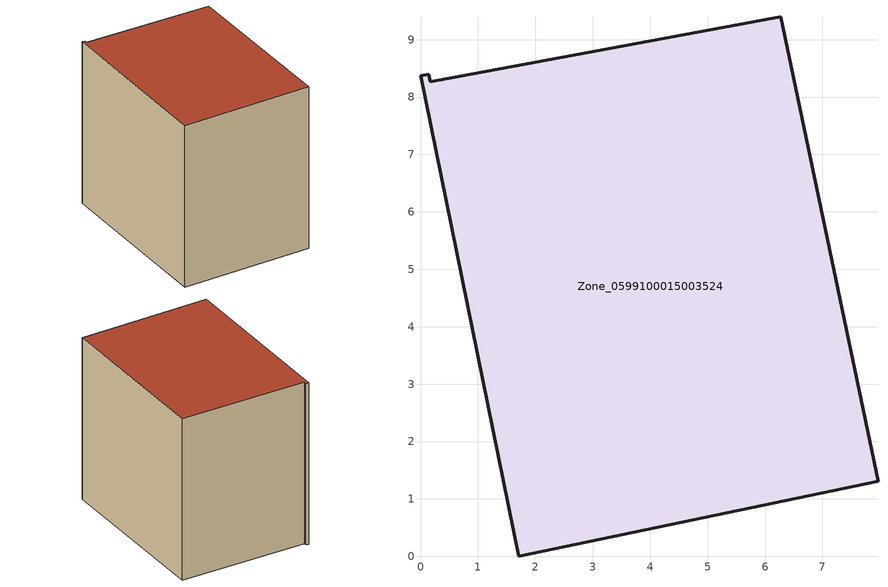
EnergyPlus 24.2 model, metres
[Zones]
Zone_0599100015003524
 floor ground (C_G): 6.28,9.4 7.97,1.31 1.71,0 0,8.37 0.14,8.4 0.17,8.26 z0.74
 wall outside (C_F): 1.71,0 7.97,1.31 6.28,9.4 0.17,8.26 0.14,8.4 0,8.37 1.71,0 z0.74:8.9
 roof outside (C_R): 7.97,1.31 6.28,9.4 0.17,8.26 0.14,8.4 0,8.37 1.71,0 z8.9
[BUILDING]
Pand.0599100015003524: North Axis=0; Terrain=City; Loads Convergence Tolerance Value=0.04; Temperature Convergence Tolerance Value=0.4; Solar Distribution=FullExterior; Maximum Number of Warmup Days=25; Minimum Number of Warmup Days=1
[Site:Location]
Rotterdam.The.Hague.AP_ZH_NLD Design_Conditions: Latitude=51.96; Longitude=4.45; Time Zone=1; Elevation=-4.5
[SITE:GROUNDTEMPERATURE:BUILDINGSURFACE]
18, 18, 18, 18, 18, 18, 18, 18, 18, 18, 18, 18
[MATERIAL] Thermal Absorptance=0.9; Solar Absorptance=0.7; Visible Absorptance=0.7
Name | Roughness | Thickness | Conductivity | Density | Specific Heat
G.TC.1965-1974 | MediumSmooth | 0.15 | 0.882353 | 540 | 1210
F.TC.1965-1974 | Rough | 0.3 | 0.697674 | 1920 | 840
R.TC.1965-1974 | MediumRough | 0.2 | 0.232558 | 1500 | 1000
[CONSTRUCTION]
C_G: G.TC.1965-1974
C_F: F.TC.1965-1974
C_R: R.TC.1965-1974
[ZONE]
Zone_0599100015003524: Type=1; Multiplier=1; Ceiling Height=Autocalculate; Volume=Autocalculate; Floor Area=autocalculate; Part of Total Floor Area=Yes
[ZONEINFILTRATION:DESIGNFLOWRATE]
Infil_Zone_0599100015003524: Zone or ZoneList or Space or SpaceList=Zone_0599100015003524; Schedule=AlwaysOn; Design Flow Rate Calculation Method=Flow/Area; Flow Rate per Floor Area=0.003; Constant Term Coefficient=1; Temperature Term Coefficient=0; Velocity Term Coefficient=0; Velocity Squared Term Coefficient=0
[HVACTEMPLATE:ZONE:IDEALLOADSAIRSYSTEM]
Zone_0599100015003524: Maximum Heating Supply Air Temperature=50; Minimum Cooling Supply Air Temperature=13; Maximum Heating Supply Air Humidity Ratio=0.0156; Minimum Cooling Supply Air Humidity Ratio=0.0077; Heating Limit=NoLimit; Cooling Limit=NoLimit; Dehumidification Control Type=ConstantSensibleHeatRatio; Cooling Sensible Heat Ratio=0.7; Dehumidification Setpoint=60; Humidification Control Type=None; Humidification Setpoint=30; Outdoor Air Method=None; Outdoor Air Flow Rate per Person=0.00944; Outdoor Air Flow Rate per Zone Floor Area=0; Outdoor Air Flow Rate per Zone=0; Demand Controlled Ventilation Type=None; Outdoor Air Economizer Type=NoEconomizer; Heat Recovery Type=None; Sensible Heat Recovery Effectiveness=0.7; Latent Heat Recovery Effectiveness=0.65
[ZONECONTROL:THERMOSTAT]
ThermostatControl_Zone_0599100015003524: Zone or ZoneList=Zone_0599100015003524; Control Type Schedule=DualSetpointControlType; Control 1=Thermostat_Zone_0599100015003524; Temperature Difference Between Cutout And Setpoint=0
[THERMOSTATSETPOINT:DUALSETPOINT]
Thermostat_Zone_0599100015003524: Heating Setpoint Temperature Schedule=HeatingSetpoint_Zone_0599100015003524; Cooling Setpoint Temperature Schedule=CoolingSetpoint_Zone_0599100015003524
[SCHEDULE:COMPACT]
HeatingSetpoint_Zone_0599100015003524: Through: 12/31, For: AllDays, Until: 24:00, 21
CoolingSetpoint_Zone_0599100015003524: Through: 12/31, For: AllDays, Until: 24:00, 24
DualSetpointControlType: Through: 12/31, For: AllDays, Until: 24:00, 4
AlwaysOn: Through: 12/31, For: AllDays, Until: 24:00, 1
